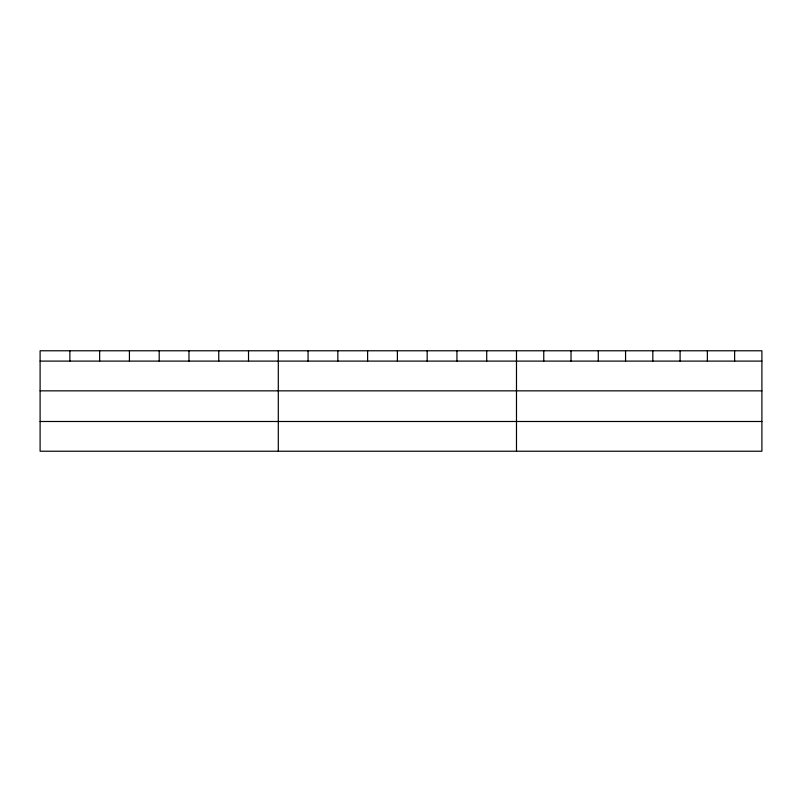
<?xml version="1.0" encoding="UTF-8"?>
<svg xmlns="http://www.w3.org/2000/svg" width="802" height="802" viewBox="0 0 802 802"><rect width="100%" height="100%" fill="white"/><g stroke="black" fill="none" stroke-linecap="round" stroke-linejoin="round"><path stroke-width="1.2" d="M761.9 390.845L761.9 350.775L40.1 350.775L40.1 451.225L761.9 451.225L761.9 390.845L40.1 390.845M40.1 361.1L761.9 361.1M40.1 421.491L761.9 421.491M734.632 350.775L734.632 361.1M707.364 350.775L707.364 361.1M680.096 350.775L680.096 361.1M652.828 350.775L652.828 361.1M625.56 350.775L625.56 361.1M598.292 350.775L598.292 361.1M571.024 350.775L571.024 361.1M543.756 350.775L543.756 361.1M516.488 350.775L516.488 451.225M486.714 350.775L486.714 361.1M456.94 350.775L456.94 361.1M427.165 350.775L427.165 361.1M397.391 350.775L397.391 361.1M367.617 350.775L367.617 361.1M337.842 350.775L337.842 361.1M308.068 350.775L308.068 361.1M278.294 350.775L278.294 451.225M248.52 350.775L248.52 361.1M218.745 350.775L218.745 361.1M188.971 350.775L188.971 361.1M159.197 350.775L159.197 361.1M129.423 350.775L129.423 361.1M99.648 350.775L99.648 361.1M69.874 350.775L69.874 361.1"/></g></svg>
